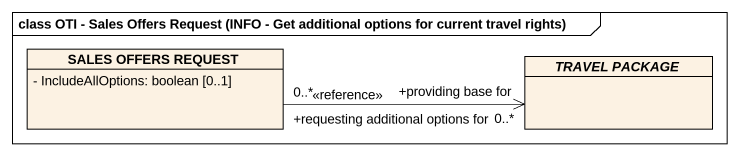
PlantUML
@startuml
mainframe class OTI - Sales Offers Request (INFO - Get additional options for current travel rights)
hide circle
hide empty members
skinparam classAttributeIconSize 0
class "SALES OFFERS REQUEST" as SALES_OFFERS_REQUEST {
  - IncludeAllOptions: boolean [0..1]
}
abstract class "TRAVEL PACKAGE" as TRAVEL_PACKAGE
TRAVEL_PACKAGE "+providing base for\n0..*" <-left- "+requesting additional options for\n0..*" SALES_OFFERS_REQUEST : <<reference>>
@enduml
